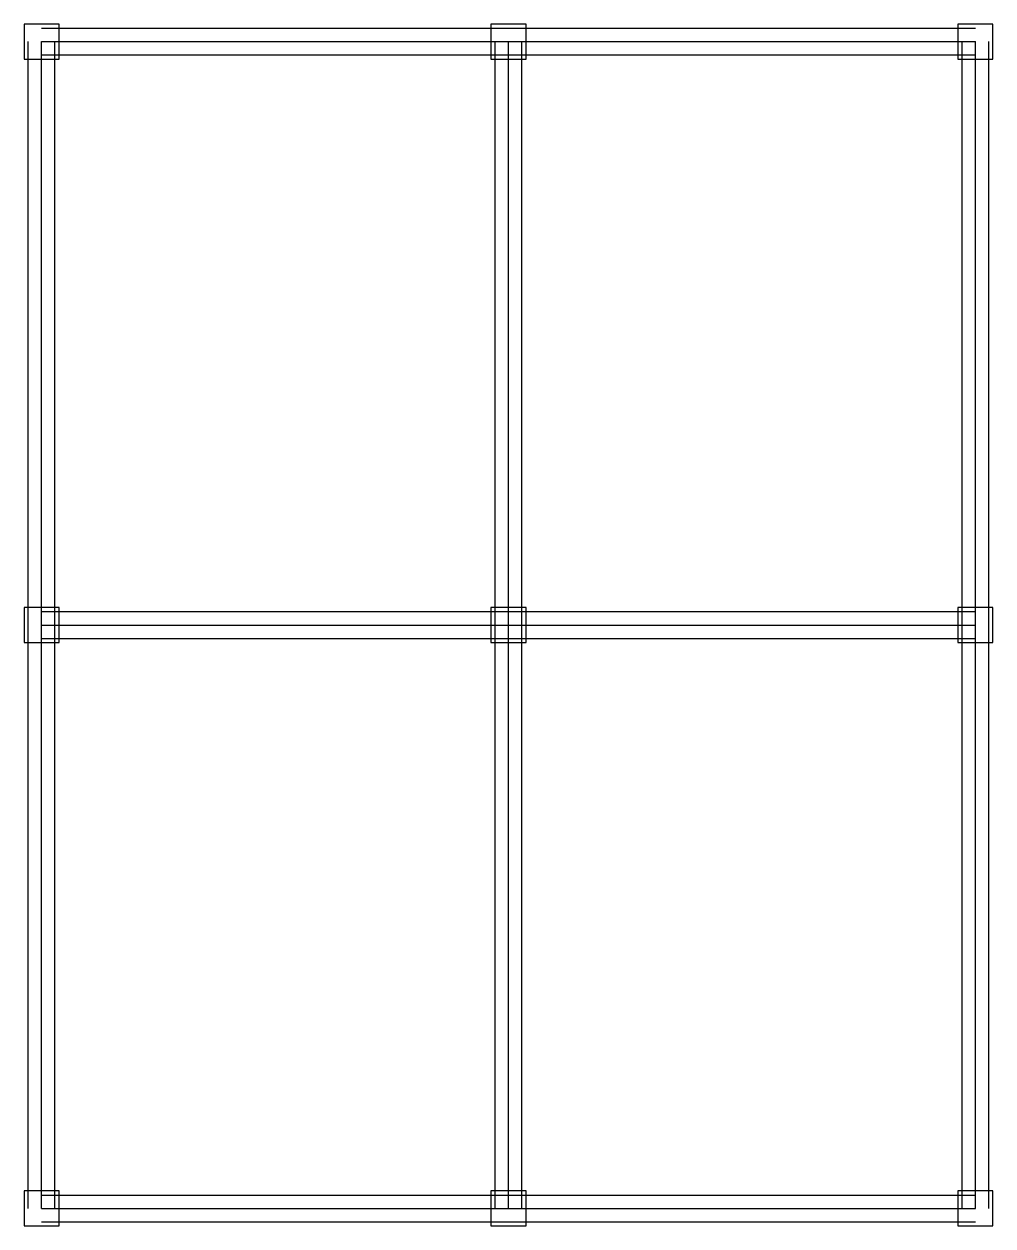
# Model space of a CAD drawing. Header units: metres. Extents: x -150 to 8150, y -150 to 10150.
import ezdxf

# ---------------------------------------------------------------- set-up
doc = ezdxf.new("R2010")
doc.units = ezdxf.units.M
for name, color, linetype in [('BEAMS', 5, 'Continuous'), ('COLUMNS', 1, 'Continuous'), ('WALLS', 7, 'Continuous')]:
    doc.layers.add(name, color=color, linetype=linetype)

msp = doc.modelspace()

# ---------------------------------------------------------------- linework, layer by layer
at = {"layer": 'BEAMS'}
for p, q in [((0, 10000), (4000, 10000)), ((0, 5000), (0, 10000)), ((4000, 10000), (8000, 10000)), ((4000, 5000), (4000, 10000)), ((8000, 5000), (8000, 10000)), ((0, 5000), (4000, 5000)), ((0, 0), (0, 5000)), ((4000, 5000), (8000, 5000)), ((4000, 0), (4000, 5000)), ((8000, 0), (8000, 5000)), ((0, 0), (4000, 0)), ((4000, 0), (8000, 0))]:
    msp.add_line(p, q, dxfattribs=at)
at = {"layer": 'COLUMNS'}
for points in [[(-150, 9850), (150, 9850), (150, 10150), (-150, 10150), (-150, 9850)], [(3850, 9850), (4150, 9850), (4150, 10150), (3850, 10150), (3850, 9850)], [(7850, 9850), (8150, 9850), (8150, 10150), (7850, 10150), (7850, 9850)], [(-150, 4850), (150, 4850), (150, 5150), (-150, 5150), (-150, 4850)], [(3850, 4850), (4150, 4850), (4150, 5150), (3850, 5150), (3850, 4850)], [(7850, 4850), (8150, 4850), (8150, 5150), (7850, 5150), (7850, 4850)], [(-150, -150), (150, -150), (150, 150), (-150, 150), (-150, -150)], [(3850, -150), (4150, -150), (4150, 150), (3850, 150), (3850, -150)], [(7850, -150), (8150, -150), (8150, 150), (7850, 150), (7850, -150)]]:
    msp.add_lwpolyline(points, dxfattribs=at)
at = {"layer": 'WALLS'}
for p, q in [((0, 10115), (8000, 10115)), ((-115, 0), (-115, 10000)), ((115, 0), (115, 10000)), ((3885, 0), (3885, 10000)), ((4115, 0), (4115, 10000)), ((7885, 0), (7885, 10000)), ((8115, 0), (8115, 10000)), ((0, 9885), (8000, 9885)), ((0, 5115), (8000, 5115)), ((0, 4885), (8000, 4885)), ((0, 115), (8000, 115)), ((0, -115), (8000, -115))]:
    msp.add_line(p, q, dxfattribs=at)

doc.saveas('drawing.dxf')
